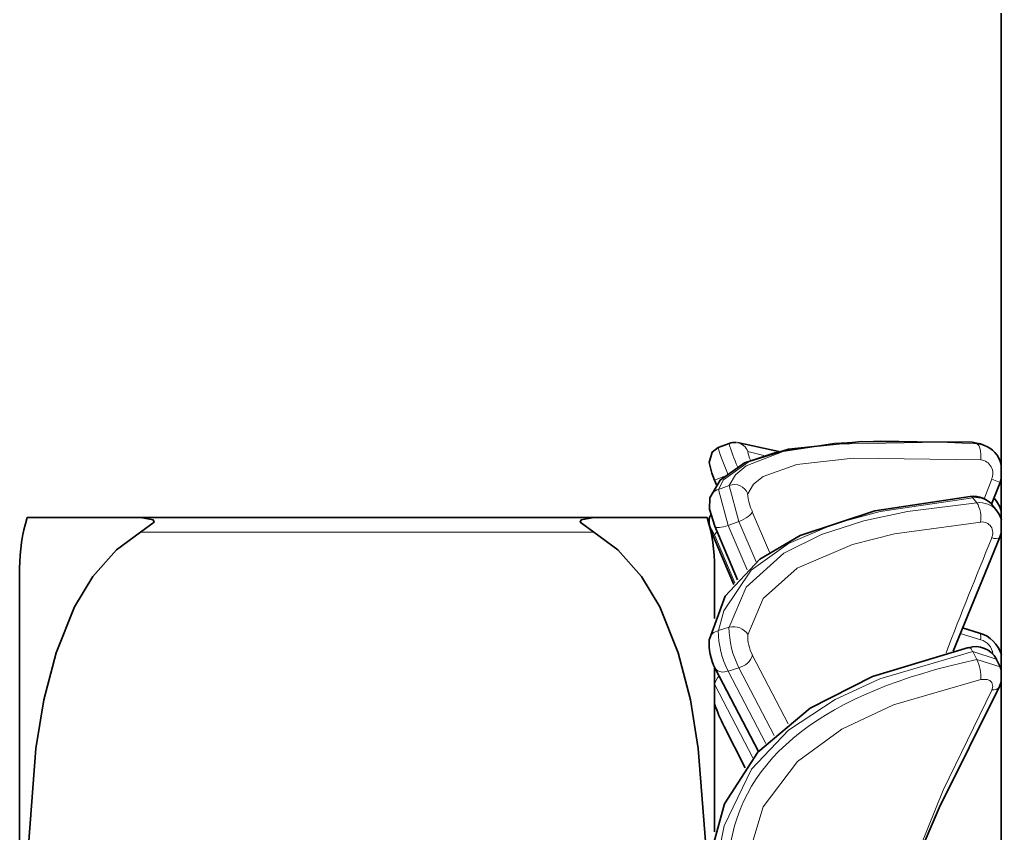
# Model space of a CAD drawing. Extents: x 291 to 828, y 188 to 662.
# Drawn here: x 665.069 to 668.459, y 295.74 to 298.551 of the extents above; entities that cross this region are included whole.
import ezdxf

# ---------------------------------------------------------------- set-up
doc = ezdxf.new("R2010")
doc.units = 0

msp = doc.modelspace()

# ---------------------------------------------------------------- linework, layer by layer
at = {"color": 7, "lineweight": 35}
for p, q in [((668.4588, 359.8408), (668.4588, 294.0808)), ((668.4588, 297.0138), (668.4588, 356.9077))]:
    msp.add_line(p, q, dxfattribs=at)
at = {"color": 7, "lineweight": 35, "ltscale": 0.001005}
msp.add_line((667.4814, 297.0725), (667.5189, 297.0872), dxfattribs=at)
at = {"color": 7, "lineweight": 35, "ltscale": 0.003651}
msp.add_line((667.5479, 297.0896), (667.6909, 297.0596), dxfattribs=at)
at = {"color": 7, "lineweight": 35, "ltscale": 0.000674667}
msp.add_line((668.3846, 297.0858), (668.3581, 297.091), dxfattribs=at)
at = {"color": 7, "lineweight": 13, "ltscale": 0.000369635}
msp.add_line((668.374, 297.0858), (668.36, 297.0906), dxfattribs=at)
at = {"color": 7, "lineweight": 13, "ltscale": 0.000626487}
msp.add_line((668.3846, 297.0858), (668.36, 297.0906), dxfattribs=at)
at = {"color": 7, "lineweight": 13, "ltscale": 0.000619}
msp.add_line((668.374, 297.0858), (668.3983, 297.081), dxfattribs=at)
at = {"color": 7, "lineweight": 35, "ltscale": 0.000396203}
msp.add_line((668.3983, 297.081), (668.3833, 297.0862), dxfattribs=at)
at = {"color": 7, "lineweight": 13, "ltscale": 0.001428}
msp.add_line((667.5837, 297.0591), (667.6392, 297.0456), dxfattribs=at)
at = {"color": 7, "lineweight": 13, "ltscale": 0.000859396}
msp.add_line((667.5009, 296.9726), (667.4689, 296.9598), dxfattribs=at)
at = {"color": 7, "lineweight": 35, "ltscale": 0.000423181}
msp.add_line((667.4752, 296.9441), (667.4689, 296.9598), dxfattribs=at)
at = {"color": 7, "lineweight": 13, "ltscale": 0.000998501}
msp.add_line((667.4818, 296.9281), (667.5192, 296.9421), dxfattribs=at)
at = {"color": 7, "lineweight": 13, "ltscale": 0.003228}
msp.add_line((667.5192, 296.9421), (667.5526, 296.8174), dxfattribs=at)
at = {"color": 7, "lineweight": 13, "ltscale": 0.001806}
msp.add_line((668.4257, 296.9631), (668.3999, 296.8956), dxfattribs=at)
at = {"color": 7, "lineweight": 35, "ltscale": 0.002003}
msp.add_line((668.4254, 296.8768), (668.4547, 296.9514), dxfattribs=at)
at = {"color": 7, "lineweight": 13, "ltscale": 0.000781764}
msp.add_line((668.4257, 296.9631), (668.4547, 296.9514), dxfattribs=at)
at = {"color": 7, "lineweight": 35, "ltscale": 0.000343354}
msp.add_line((668.4588, 296.9644), (668.4547, 296.9514), dxfattribs=at)
at = {"color": 7, "lineweight": 35, "ltscale": 0.002815}
msp.add_line((668.4588, 296.8516), (668.4588, 296.9642), dxfattribs=at)
at = {"color": 7, "lineweight": 13, "ltscale": 0.003224}
msp.add_line((667.5154, 296.8036), (667.4818, 296.9281), dxfattribs=at)
at = {"color": 7, "lineweight": 13, "ltscale": 0.000554898}
msp.add_line((668.374, 296.882), (668.36, 296.8993), dxfattribs=at)
at = {"color": 7, "lineweight": 35, "ltscale": 0.000551322}
msp.add_line((668.4433, 296.8545), (668.4296, 296.8718), dxfattribs=at)
at = {"color": 7, "lineweight": 13, "ltscale": 0.003803}
msp.add_line((667.599, 296.8512), (667.6586, 296.7112), dxfattribs=at)
at = {"color": 7, "lineweight": 35, "ltscale": 0.009784}
msp.add_line((665.4863, 296.8308), (665.0949, 296.8308), dxfattribs=at)
at = {"color": 7, "lineweight": 35, "ltscale": 0.039133}
msp.add_line((665.4863, 296.8308), (667.0516, 296.8308), dxfattribs=at)
at = {"color": 7, "lineweight": 35, "ltscale": 0.009785}
msp.add_line((667.443, 296.8308), (667.0516, 296.8308), dxfattribs=at)
at = {"color": 7, "lineweight": 35, "ltscale": 0.000627144}
msp.add_line((667.4519, 296.7995), (667.4603, 296.7759), dxfattribs=at)
at = {"color": 7, "lineweight": 35, "ltscale": 0.005026}
msp.add_line((667.548, 296.6161), (667.4694, 296.8012), dxfattribs=at)
at = {"color": 7, "lineweight": 13, "ltscale": 0.00099235}
msp.add_line((667.5154, 296.8036), (667.5526, 296.8174), dxfattribs=at)
at = {"color": 7, "lineweight": 13, "ltscale": 0.004173}
msp.add_line((667.5807, 296.65), (667.5154, 296.8036), dxfattribs=at)
at = {"color": 7, "lineweight": 13, "ltscale": 0.003804}
msp.add_line((667.5526, 296.8174), (667.6122, 296.6774), dxfattribs=at)
at = {"color": 7, "lineweight": 13, "ltscale": 0.039133}
msp.add_line((665.4863, 296.7808), (667.0516, 296.7808), dxfattribs=at)
at = {"color": 7, "lineweight": 13, "ltscale": 0.000490323}
msp.add_line((667.4603, 296.7759), (667.4537, 296.7944), dxfattribs=at)
at = {"color": 7, "lineweight": 35, "ltscale": 0.004773}
msp.add_line((667.4603, 296.7759), (667.5346, 296.6), dxfattribs=at)
at = {"color": 7, "lineweight": 13, "ltscale": 0.004443}
msp.add_line((667.5385, 296.6049), (667.469, 296.7684), dxfattribs=at)
at = {"color": 7, "lineweight": 35, "ltscale": 0.010643}
msp.add_line((668.2923, 296.3698), (668.4542, 296.7635), dxfattribs=at)
at = {"color": 7, "lineweight": 35, "ltscale": 0.000358277}
msp.add_line((668.4588, 296.7771), (668.4542, 296.7635), dxfattribs=at)
at = {"color": 7, "lineweight": 35, "ltscale": 0.010509}
msp.add_line((668.4588, 296.3564), (668.4588, 296.7768), dxfattribs=at)
at = {"color": 7, "lineweight": 35, "ltscale": 0.030886}
msp.add_line((665.0689, 295.4208), (665.0689, 296.6562), dxfattribs=at)
at = {"color": 7, "lineweight": 35, "ltscale": 0.004345}
msp.add_line((667.4689, 296.4825), (667.4689, 296.6562), dxfattribs=at)
at = {"color": 7, "lineweight": 13, "ltscale": 0.000979038}
msp.add_line((667.4818, 296.4404), (667.5192, 296.452), dxfattribs=at)
at = {"color": 7, "lineweight": 13, "ltscale": 0.001851}
msp.add_line((668.317, 296.4307), (668.3878, 296.409), dxfattribs=at)
at = {"color": 7, "lineweight": 35, "ltscale": 0.001541}
msp.add_line((668.3247, 296.4498), (668.3837, 296.432), dxfattribs=at)
at = {"color": 7, "lineweight": 13, "ltscale": 0.00671}
msp.add_line((667.599, 296.3567), (667.7232, 296.1188), dxfattribs=at)
at = {"color": 7, "lineweight": 13, "ltscale": 0.000773163}
msp.add_line((668.374, 296.3404), (668.36, 296.368), dxfattribs=at)
at = {"color": 7, "lineweight": 13, "ltscale": 0.00214}
msp.add_line((668.4415, 296.3418), (668.36, 296.368), dxfattribs=at)
at = {"color": 7, "lineweight": 13, "ltscale": 0.002108}
msp.add_line((668.374, 296.3404), (668.4545, 296.3156), dxfattribs=at)
at = {"color": 7, "lineweight": 35, "ltscale": 0.00077179}
msp.add_line((668.4545, 296.3156), (668.4408, 296.3432), dxfattribs=at)
at = {"color": 7, "lineweight": 35, "ltscale": 0.014191}
msp.add_line((667.4689, 295.7458), (667.4689, 296.3135), dxfattribs=at)
at = {"color": 7, "lineweight": 35, "ltscale": 0.008073}
msp.add_line((667.6204, 296.0232), (667.471, 296.3095), dxfattribs=at)
at = {"color": 7, "lineweight": 13, "ltscale": 0.000972209}
msp.add_line((667.5154, 296.3005), (667.5526, 296.3117), dxfattribs=at)
at = {"color": 7, "lineweight": 13, "ltscale": 0.007056}
msp.add_line((667.6459, 296.0502), (667.5154, 296.3005), dxfattribs=at)
at = {"color": 7, "lineweight": 13, "ltscale": 0.006597}
msp.add_line((667.5526, 296.3117), (667.6747, 296.0778), dxfattribs=at)
at = {"color": 7, "lineweight": 35, "ltscale": 0.000292564}
msp.add_line((668.4588, 296.3047), (668.4545, 296.3156), dxfattribs=at)
at = {"color": 7, "lineweight": 35, "ltscale": 0.000421347}
msp.add_line((668.4526, 296.2473), (668.4588, 296.2629), dxfattribs=at)
at = {"color": 7, "lineweight": 35, "ltscale": 0.016848}
msp.add_line((668.4588, 295.589), (668.4588, 296.2629), dxfattribs=at)
at = {"color": 7, "lineweight": 13, "ltscale": 0.007117}
msp.add_line((667.6007, 296.0005), (667.469, 296.2528), dxfattribs=at)
at = {"color": 7, "lineweight": 35, "ltscale": 0.004014}
msp.add_line((667.5013, 296.1094), (667.5741, 295.9663), dxfattribs=at)
at = {"color": 7, "lineweight": 35}
for points in [[(667.4814, 297.0725), (667.4604, 297.057), (667.4495, 297.0215), (667.4594, 296.9846), (667.4689, 296.9598)], [(668.3581, 297.091), (667.977, 297.0939), (667.7241, 297.0667), (667.5717, 297.0198), (667.4883, 296.9604), (667.4523, 296.8987)], [(668.3511, 296.9041), (668.0215, 296.8538), (667.764, 296.7693), (667.6251, 296.6875), (667.5056, 296.5588), (667.4506, 296.4111)], [(667.4523, 296.8987), (667.451, 296.8599), (667.4695, 296.8008)], [(665.4863, 296.8308), (665.5296, 296.8235), (665.5329, 296.8144), (665.4863, 296.7808)], [(667.0516, 296.8308), (667.0082, 296.8235), (667.0049, 296.8144), (667.0516, 296.7808)], [(665.4863, 296.7808), (665.4032, 296.7199), (665.3214, 296.6269), (665.2585, 296.5222), (665.1949, 296.3641), (665.1528, 296.2009), (665.1254, 296.0332), (665.0994, 295.6976), (665.0951, 295.512)], [(667.0516, 296.7808), (667.1346, 296.7199), (667.2165, 296.6269), (667.2794, 296.5222), (667.343, 296.3641), (667.385, 296.2009), (667.4124, 296.0332), (667.4385, 295.6976), (667.4427, 295.512)], [(668.345, 296.3819), (668.014, 296.282), (667.7983, 296.1721), (667.618, 296.0206), (667.5024, 295.8418), (667.4504, 295.6483)], [(668.1016, 295.496), (668.2436, 295.8277), (668.4526, 296.2473)]]:
    msp.add_lwpolyline(points, dxfattribs=at)
at = {"color": 7, "lineweight": 13}
for points in [[(668.36, 297.0906), (668.0407, 297.0958), (667.8823, 297.0877), (667.6758, 297.0557), (667.5927, 297.0281), (667.4991, 296.9615), (667.4818, 296.9281)], [(667.5192, 296.9421), (667.5405, 296.9784), (667.5774, 297.0096), (667.7059, 297.0587), (667.8735, 297.0838), (668.2473, 297.0909), (668.374, 297.0858)], [(667.5837, 296.9132), (667.6028, 296.9457), (667.6361, 296.973), (667.7526, 297.0137), (667.947, 297.0355), (668.3878, 297.03)], [(668.36, 296.8993), (668.0402, 296.852), (667.8832, 296.8093), (667.7238, 296.7415), (667.5944, 296.6489), (667.5002, 296.509), (667.4818, 296.4404)], [(667.5192, 296.452), (667.5778, 296.5906), (667.7075, 296.7079), (667.8375, 296.7723), (667.9835, 296.8192), (668.1351, 296.8516), (668.374, 296.882)], [(667.469, 296.7684), (667.4585, 296.7908), (667.4547, 296.7971), (667.4539, 296.798), (667.4532, 296.7967), (667.4537, 296.7944)], [(667.5837, 296.4256), (667.6365, 296.5513), (667.7539, 296.6559), (667.9451, 296.7382), (668.0903, 296.7745), (668.3878, 296.8155)], [(668.36, 296.368), (668.0396, 296.2737), (667.8845, 296.2024), (667.7242, 296.096), (667.5965, 295.9619), (667.5013, 295.766), (667.4818, 295.668)], [(667.5837, 295.6552), (667.6367, 295.8318), (667.7546, 295.9879), (667.9078, 296.1), (668.0862, 296.1837), (668.3878, 296.2711)], [(668.3878, 296.2711), (668.4103, 296.2711), (668.4191, 296.2675), (668.4255, 296.2614), (668.4293, 296.2476), (668.4257, 296.2351)], [(668.4257, 296.2351), (668.2578, 295.8887), (668.0995, 295.4951)]]:
    msp.add_lwpolyline(points, dxfattribs=at)
for centre, radius, start, end in [((668.1323, 297.2627), 0.6786, 196.3016, 204.7426), ((667.9962, 297.2177), 0.4953, 195.3007, 205.135), ((667.5374, 297.0411), 0.0496, 21.3434, 77.7675), ((667.6635, 297.0688), 0.0809, 186.927, 209.2684), ((668.3818, 296.9832), 0.0477, 335.3264, 82.7538), ((667.5358, 296.8926), 0.0522, 23.2882, 108.4946), ((667.4961, 296.8843), 0.0461, 108.1591, 161.8653), ((667.7303, 296.92), 0.1476, 182.6565, 207.6445), ((668.3507, 296.8932), 0.011, 33.0495, 87.8287), ((668.3701, 296.8214), 0.0783, 40.2412, 97.3465), ((668.3837, 296.8042), 0.0782, 40.206, 97.1599), ((668.281, 296.8295), 0.1073, 352.4981, 29.4671), ((668.3923, 296.7785), 0.0372, 331.8779, 97.1222), ((667.4882, 296.7654), 0.0197, 122.9606, 171.0511), ((687.7099, 288.8703), 20.836, 157.74728, 158.9219), ((668.4392, 296.787), 0.0287, 242.7861, 302.623), ((667.4879, 296.402), 0.0386, 99.0616, 166.3023), ((667.7952, 296.4439), 0.3143, 180.6363, 207.1279), ((667.8308, 296.4543), 0.3124, 180.4329, 207.1424), ((667.5342, 296.395), 0.0587, 31.7403, 104.7278), ((667.7196, 296.421), 0.1365, 178.0687, 208.0908), ((668.3636, 296.4181), 0.025, 339.253, 34.7094), ((668.3721, 296.3531), 0.0578, 6.7843, 74.3934), ((668.3401, 296.3631), 0.0199, 13.7506, 75.591), ((667.5389, 296.3743), 0.0635, 282.3443, 343.6648), ((668.2488, 296.2791), 0.1394, 356.6702, 26.0729), ((667.4977, 296.3341), 0.0371, 222.7403, 297.7531), ((667.5099, 296.25), 0.0413, 127.2479, 176.1016), ((668.43, 296.2631), 0.0279, 261.1819, 325.0708), ((667.9415, 296.336), 0.4951, 197.3495, 207.241)]:
    msp.add_arc(centre, radius, start, end, dxfattribs=at)
at = {"color": 7, "lineweight": 35}
for centre, radius, start, end in [((667.5373, 297.0399), 0.0508, 81.5755, 111.3182), ((668.3661, 296.9913), 0.0953, 13.5059, 71.0398), ((668.3609, 296.8159), 0.0887, 39.1299, 96.3284), ((668.3574, 296.8263), 0.1045, 13.9413, 43.1629), ((667.5018, 296.8156), 0.0524, 151.7299, 197.8395), ((668.3765, 296.8017), 0.0852, 14.8757, 38.3196), ((665.6694, 296.6562), 0.6005, 163.0947, 179.9956), ((666.8684, 296.6562), 0.6005, 0.0044, 16.9053), ((668.3533, 296.3264), 0.1099, 15.8963, 73.9064), ((667.6336, 296.396), 0.184, 175.2992, 208.0207), ((668.3695, 296.3025), 0.0825, 28.6081, 107.1827), ((667.9735, 296.3523), 0.531, 198.1531, 207.2227)]:
    msp.add_arc(centre, radius, start, end, dxfattribs=at)
at = {"color": 7, "lineweight": 13}
for centre, major_axis, ratio, start_param, end_param in [((668.3696, 297.0362), (-0.0025, -0.0499), 0.371282, 1.464947, 3.0384), ((667.5526, 296.8345), (0.046, 0.0196), 0.31759, 4.578117, 6.106444), ((667.5154, 296.8207), (0.046, 0.0196), 0.317587, 3.16776, 4.578112), ((843.1111, 218.2734), (175.5463, -77.5677), 0.054559, 3.066673, 3.157789)]:
    msp.add_ellipse(centre, major_axis=major_axis, ratio=ratio, start_param=start_param, end_param=end_param, dxfattribs=at)

doc.saveas('drawing.dxf')
